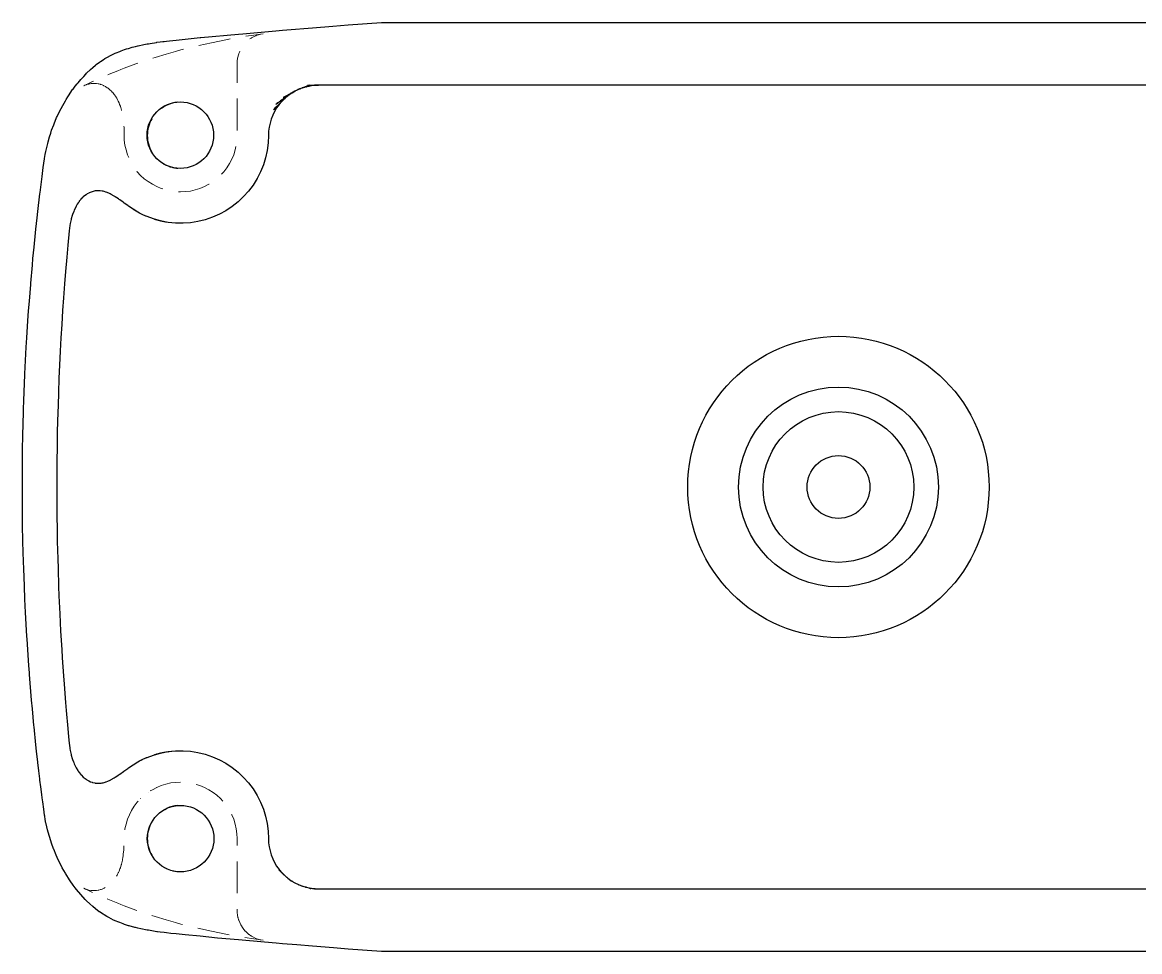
# Model space of a CAD drawing. Header units: millimetres. Extents: x -146 to 23, y -19 to 19.
# Drawn here: x -146.3 to -101.8, y -18.5 to 18.5 of the extents above; entities that cross this region are included whole.
import ezdxf

# ---------------------------------------------------------------- set-up
doc = ezdxf.new("R2010")
doc.units = ezdxf.units.MM
doc.linetypes.add('HIDDEN', pattern=[1.905, 1.27, -0.635])

msp = doc.modelspace()

# ---------------------------------------------------------------- linework, layer by layer
at = {"color": 7, "linetype": 'Continuous', "lineweight": 25}
for p, q in [((-135.713, 15.589), (-135.728, 15.577)), ((-135.142, 15.894), (-135.146, 15.892)), ((-135.727, -15.579), (-135.715, -15.587)), ((-135.715, -15.587), (-135.698, -15.6)), ((-135.573, -15.686), (-135.554, -15.698)), ((-135.279, -15.84), (-135.269, -15.845)), ((-134.987, -15.94), (-134.986, -15.94)), ((-134.665, -15.993), (-134.662, -15.993))]:
    msp.add_line(p, q, dxfattribs=at)
at = {"color": 7, "linetype": 'HIDDEN', "lineweight": 18}
for p, q in [((-134.994, 15.938), (-134.991, 15.939)), ((-140.567, 15.197), (-140.577, 15.192)), ((-140.504, 15.225), (-140.51, 15.223)), ((-141.295, -12.16), (-141.291, -12.157)), ((-140.504, -12.775), (-140.51, -12.777)), ((-135.944, -15.381), (-135.913, -15.415)), ((-135.792, -15.527), (-135.764, -15.548)), ((-135.502, -15.731), (-135.452, -15.759)), ((-135.452, -15.759), (-135.403, -15.783)), ((-135.341, -15.813), (-135.324, -15.821)), ((-135.188, -15.877), (-135.184, -15.878)), ((-134.859, -15.967), (-134.84, -15.97)), ((-137.175, -17.884), (-137.177, -17.882))]:
    msp.add_line(p, q, dxfattribs=at)
at = {"color": 7, "linetype": 'Continuous', "lineweight": 25, "flags": 128}
for points in [[(-146.29, -1.494), (-146.296, -1.124), (-146.303, -0.067), (-146.302, 0), (-146.298, 0.988), (-146.29, 1.494), (-146.281, 2.045), (-146.256, 2.982), (-146.253, 3.104), (-146.242, 3.441), (-146.201, 4.463), (-146.199, 4.503), (-146.145, 5.564), (-146.122, 5.934), (-146.079, 6.621), (-146.052, 7.017), (-146.023, 7.393), (-145.971, 8.06), (-145.966, 8.117), (-145.903, 8.837), (-145.88, 9.096), (-145.835, 9.553), (-145.778, 10.123), (-145.763, 10.264), (-145.713, 10.722), (-145.684, 10.971), (-145.601, 11.673), (-145.595, 11.724), (-145.512, 12.369), (-145.467, 12.716), (-145.418, 13.061), (-145.416, 13.079), (-145.388, 13.233), (-145.366, 13.355), (-145.355, 13.405), (-145.305, 13.625), (-145.294, 13.67), (-145.272, 13.749), (-145.22, 13.938), (-145.172, 14.089), (-145.136, 14.201), (-145.053, 14.424), (-145.041, 14.458), (-144.936, 14.709), (-144.916, 14.752), (-144.821, 14.954), (-144.76, 15.071), (-144.696, 15.193), (-144.588, 15.38), (-144.561, 15.426), (-144.495, 15.53), (-144.439, 15.617), (-144.398, 15.676), (-144.299, 15.82), (-144.285, 15.839), (-144.194, 15.958), (-144.123, 16.051), (-144.086, 16.093), (-143.975, 16.224), (-143.952, 16.251), (-143.86, 16.35), (-143.774, 16.441), (-143.742, 16.472), (-143.588, 16.621), (-143.497, 16.7), (-143.394, 16.789), (-143.36, 16.817), (-143.236, 16.91), (-143.191, 16.944), (-143.087, 17.011), (-143.012, 17.059), (-142.96, 17.09), (-142.944, 17.099), (-142.77, 17.192), (-142.764, 17.195), (-142.63, 17.257), (-142.61, 17.267), (-142.571, 17.285), (-142.424, 17.344), (-142.364, 17.368), (-142.23, 17.414), (-142.149, 17.442), (-142.071, 17.465), (-141.925, 17.509), (-141.794, 17.542), (-141.707, 17.564), (-141.693, 17.568), (-141.459, 17.618), (-141.333, 17.642), (-141.283, 17.651), (-141.212, 17.664), (-140.96, 17.704), (-140.953, 17.705), (-140.816, 17.723), (-140.704, 17.738), (-140.656, 17.744), (-140.567, 17.754), (-140.444, 17.769), (-140.18, 17.796), (-139.823, 17.832), (-139.225, 17.891), (-139.196, 17.894), (-137.692, 18.034), (-137.522, 18.049), (-136.201, 18.163), (-135.943, 18.185), (-135.773, 18.2), (-134.746, 18.283), (-133.938, 18.348), (-133.325, 18.396), (-132, 18.5), (-52.5, 18.5)], [(-92.29, 16), (-134.5, 16), (-134.665, 15.993), (-134.829, 15.973), (-134.991, 15.939), (-135.149, 15.892), (-135.303, 15.832), (-135.452, 15.759), (-135.594, 15.674), (-135.728, 15.578), (-135.855, 15.471), (-135.971, 15.355), (-136.078, 15.228), (-136.174, 15.094), (-136.259, 14.952), (-136.332, 14.803), (-136.392, 14.649), (-136.439, 14.491), (-136.473, 14.329), (-136.493, 14.165), (-136.5, 14), (-136.513, 13.7), (-136.551, 13.403), (-136.615, 13.11), (-136.704, 12.823), (-136.817, 12.545), (-136.953, 12.278), (-137.111, 12.024), (-137.291, 11.784), (-137.491, 11.56), (-137.709, 11.354), (-137.944, 11.168), (-138.194, 11.002), (-138.457, 10.858), (-138.732, 10.738), (-139.016, 10.641), (-139.307, 10.569), (-139.603, 10.523), (-139.903, 10.501), (-140.18, 10.505), (-140.203, 10.506), (-140.352, 10.518), (-140.501, 10.536), (-140.568, 10.546), (-140.796, 10.592), (-140.953, 10.632), (-141.085, 10.672), (-141.333, 10.764), (-141.365, 10.778), (-141.502, 10.839), (-141.636, 10.906), (-141.707, 10.944), (-141.895, 11.058), (-142.071, 11.18), (-142.103, 11.202), (-142.244, 11.307), (-142.273, 11.328), (-142.29, 11.341), (-142.423, 11.435), (-142.44, 11.446), (-142.469, 11.467), (-142.603, 11.554), (-142.614, 11.561), (-142.649, 11.585), (-142.759, 11.648), (-142.764, 11.65), (-142.805, 11.67), (-142.864, 11.698), (-142.963, 11.738), (-142.968, 11.74), (-142.975, 11.742), (-143.044, 11.764), (-143.087, 11.774), (-143.122, 11.782), (-143.124, 11.783), (-143.2, 11.794), (-143.266, 11.798), (-143.272, 11.798), (-143.342, 11.796), (-143.394, 11.789), (-143.4, 11.788), (-143.479, 11.771), (-143.528, 11.755), (-143.562, 11.744), (-143.641, 11.71), (-143.65, 11.705), (-143.717, 11.668), (-143.748, 11.649), (-143.767, 11.635), (-143.825, 11.592), (-143.876, 11.547), (-143.898, 11.528), (-143.968, 11.455), (-143.979, 11.441), (-144.034, 11.374), (-144.044, 11.36), (-144.073, 11.318), (-144.113, 11.258), (-144.158, 11.179), (-144.176, 11.147), (-144.234, 11.025), (-144.256, 10.971), (-144.258, 10.967), (-144.299, 10.854), (-144.314, 10.813), (-144.354, 10.671), (-144.36, 10.647), (-144.394, 10.496), (-144.407, 10.413), (-144.424, 10.305), (-144.437, 10.2), (-144.491, 9.622), (-144.535, 9.148), (-144.582, 8.581), (-144.623, 8.085), (-144.663, 7.53), (-144.699, 7.033), (-144.734, 6.472), (-144.766, 5.943), (-144.794, 5.406), (-144.822, 4.847), (-144.843, 4.334), (-144.867, 3.747), (-144.882, 3.257), (-144.9, 2.633), (-144.91, 2.175), (-144.922, 1.535), (-144.926, 1.09), (-144.933, 0.438), (-144.932, 0.003), (-144.931, -0.659), (-144.926, -1.084), (-144.919, -1.759), (-144.91, -2.169), (-144.895, -2.858), (-144.882, -3.251), (-144.859, -3.956), (-144.843, -4.328), (-144.813, -5.052), (-144.795, -5.4), (-144.778, -5.736), (-144.734, -6.466), (-144.714, -6.798), (-144.664, -7.524), (-144.641, -7.854), (-144.583, -8.575), (-144.556, -8.905), (-144.491, -9.617), (-144.461, -9.949), (-144.437, -10.2), (-144.412, -10.391), (-144.408, -10.413), (-144.394, -10.496), (-144.358, -10.655), (-144.354, -10.672), (-144.316, -10.804), (-144.299, -10.854), (-144.268, -10.942), (-144.254, -10.975), (-144.233, -11.023), (-144.209, -11.081), (-144.158, -11.179), (-144.154, -11.187), (-144.096, -11.285), (-144.073, -11.318), (-144.034, -11.373), (-143.979, -11.441), (-143.969, -11.454), (-143.945, -11.48), (-143.876, -11.548), (-143.805, -11.608), (-143.767, -11.635), (-143.732, -11.659), (-143.655, -11.703), (-143.65, -11.705), (-143.589, -11.734), (-143.528, -11.756), (-143.506, -11.763), (-143.421, -11.784), (-143.4, -11.788), (-143.394, -11.789), (-143.326, -11.797), (-143.266, -11.798), (-143.253, -11.798), (-143.17, -11.79), (-143.121, -11.781), (-143.088, -11.775), (-143.083, -11.774), (-143.002, -11.751), (-142.978, -11.743), (-142.968, -11.739), (-142.901, -11.715), (-142.805, -11.67), (-142.781, -11.659), (-142.764, -11.649), (-142.649, -11.585), (-142.603, -11.554), (-142.461, -11.462), (-142.454, -11.457), (-142.44, -11.447), (-142.424, -11.435), (-142.273, -11.328), (-142.256, -11.316), (-142.103, -11.202), (-142.071, -11.18), (-141.895, -11.058), (-141.707, -10.944), (-141.636, -10.908), (-141.503, -10.839), (-141.365, -10.777), (-141.333, -10.764), (-141.085, -10.672), (-140.953, -10.632), (-140.796, -10.592), (-140.568, -10.546), (-140.501, -10.537), (-140.353, -10.518), (-140.203, -10.506), (-140.18, -10.505), (-139.903, -10.501), (-139.603, -10.523), (-139.307, -10.569), (-139.016, -10.641), (-138.732, -10.738), (-138.457, -10.858), (-138.194, -11.002), (-137.944, -11.168), (-137.709, -11.354), (-137.491, -11.56), (-137.291, -11.784), (-137.111, -12.024), (-136.953, -12.278), (-136.817, -12.545), (-136.704, -12.823), (-136.615, -13.11), (-136.551, -13.403), (-136.513, -13.7), (-136.5, -14), (-136.493, -14.165), (-136.473, -14.329), (-136.439, -14.491), (-136.392, -14.649), (-136.332, -14.803), (-136.259, -14.952), (-136.174, -15.094), (-136.078, -15.228), (-135.971, -15.355), (-135.855, -15.471), (-135.728, -15.578), (-135.594, -15.674), (-135.452, -15.759), (-135.303, -15.832), (-135.149, -15.892), (-134.991, -15.939), (-134.829, -15.973), (-134.665, -15.993), (-134.5, -16), (-92.29, -16)], [(-135.575, 15.685), (-135.593, 15.673), (-135.622, 15.654)], [(-134.978, 15.942), (-134.991, 15.938), (-135.008, 15.934)], [(-134.824, 15.973), (-134.829, 15.972), (-134.842, 15.97)], [(-134.65, 15.994), (-134.665, 15.992), (-134.68, 15.991)], [(-140.76, 15.085), (-140.663, 15.147), (-140.563, 15.199)], [(-135.955, 15.37), (-135.97, 15.354), (-135.97, 15.353), (-135.97, 15.353)], [(-52.5, -18.5), (-132, -18.5), (-133.325, -18.396), (-133.912, -18.351), (-134.746, -18.283), (-135.377, -18.232), (-135.938, -18.185), (-136.2, -18.163), (-136.652, -18.125), (-137.693, -18.032), (-138.534, -17.957), (-139.227, -17.889), (-139.817, -17.832), (-140.18, -17.796), (-140.393, -17.774), (-140.567, -17.754), (-140.658, -17.744), (-140.661, -17.744), (-140.816, -17.723), (-140.925, -17.709), (-140.953, -17.705), (-141.08, -17.686), (-141.283, -17.651), (-141.333, -17.643), (-141.58, -17.593), (-141.706, -17.563), (-141.795, -17.542), (-141.82, -17.536), (-142.054, -17.472), (-142.071, -17.466), (-142.231, -17.414), (-142.281, -17.398), (-142.424, -17.344), (-142.464, -17.33), (-142.61, -17.267), (-142.63, -17.258), (-142.668, -17.242), (-142.763, -17.194), (-142.863, -17.144), (-142.943, -17.098), (-143.048, -17.037), (-143.087, -17.011), (-143.226, -16.919), (-143.237, -16.91), (-143.394, -16.789), (-143.496, -16.7), (-143.609, -16.602), (-143.742, -16.472), (-143.795, -16.42), (-143.974, -16.227), (-143.976, -16.225), (-144.145, -16.022), (-144.194, -15.958), (-144.272, -15.857), (-144.399, -15.676), (-144.427, -15.636), (-144.573, -15.406), (-144.588, -15.38), (-144.711, -15.166), (-144.76, -15.071), (-144.838, -14.919), (-144.915, -14.751), (-144.956, -14.664), (-145.054, -14.424), (-145.063, -14.401), (-145.142, -14.184), (-145.172, -14.089), (-145.226, -13.919), (-145.272, -13.749), (-145.299, -13.651), (-145.355, -13.406), (-145.361, -13.38), (-145.388, -13.233), (-145.412, -13.106), (-145.418, -13.061), (-145.452, -12.825), (-145.491, -12.538), (-145.513, -12.37), (-145.53, -12.243), (-145.569, -11.938), (-145.601, -11.673), (-145.608, -11.623), (-145.647, -11.297), (-145.685, -10.971), (-145.686, -10.96), (-145.736, -10.512), (-145.762, -10.264), (-145.836, -9.553), (-145.841, -9.501), (-145.903, -8.837), (-145.935, -8.485), (-146.019, -7.463), (-146.024, -7.393), (-146.046, -7.102), (-146.116, -6.054), (-146.123, -5.934), (-146.175, -5.003), (-146.2, -4.463), (-146.223, -3.949), (-146.249, -3.247), (-146.256, -2.982), (-146.278, -2.185), (-146.29, -1.494)], [(-140.76, -12.915), (-140.663, -12.853), (-140.563, -12.801)]]:
    msp.add_lwpolyline(points, dxfattribs=at)
at = {"color": 7, "linetype": 'HIDDEN', "lineweight": 18, "flags": 128}
for points in [[(-143.068, 15.985), (-143.052, 15.977), (-142.985, 15.942), (-142.976, 15.936), (-142.919, 15.899), (-142.897, 15.883), (-142.887, 15.876), (-142.829, 15.829), (-142.827, 15.828), (-142.802, 15.804), (-142.763, 15.769), (-142.721, 15.723), (-142.712, 15.714), (-142.7, 15.701), (-142.645, 15.632), (-142.64, 15.625), (-142.582, 15.542), (-142.574, 15.529), (-142.541, 15.475), (-142.51, 15.416), (-142.483, 15.363), (-142.481, 15.36), (-142.452, 15.292), (-142.427, 15.235), (-142.4, 15.158), (-142.379, 15.098), (-142.372, 15.076), (-142.364, 15.044), (-142.356, 15.013), (-142.325, 14.895), (-142.318, 14.858), (-142.299, 14.75), (-142.291, 14.707), (-142.289, 14.691), (-142.267, 14.512), (-142.265, 14.476), (-142.254, 14.315), (-142.254, 14.31), (-142.252, 14.22), (-142.25, 14.102), (-142.25, 14), (-142.241, 13.804), (-142.216, 13.609), (-142.173, 13.418), (-142.114, 13.23), (-142.039, 13.049), (-141.949, 12.875), (-141.843, 12.709), (-141.724, 12.554), (-141.591, 12.409), (-141.446, 12.276), (-141.291, 12.157), (-141.125, 12.051), (-140.951, 11.961), (-140.77, 11.886), (-140.582, 11.827), (-140.391, 11.784), (-140.196, 11.759), (-140, 11.75), (-139.804, 11.759), (-139.609, 11.784), (-139.418, 11.827), (-139.23, 11.886), (-139.049, 11.961), (-138.875, 12.051), (-138.709, 12.157), (-138.554, 12.276), (-138.409, 12.409), (-138.276, 12.554), (-138.157, 12.709), (-138.051, 12.875), (-137.961, 13.049), (-137.886, 13.23), (-137.827, 13.418), (-137.784, 13.609), (-137.759, 13.804), (-137.75, 14), (-137.75, 16.845), (-137.75, 16.863), (-137.745, 16.947), (-137.745, 16.96), (-137.743, 16.979), (-137.733, 17.048), (-137.729, 17.075), (-137.712, 17.148), (-137.707, 17.169), (-137.683, 17.246), (-137.678, 17.262), (-137.646, 17.341), (-137.641, 17.353), (-137.632, 17.371), (-137.6, 17.433), (-137.588, 17.456), (-137.548, 17.52), (-137.537, 17.537), (-137.488, 17.603), (-137.48, 17.614), (-137.422, 17.681), (-137.416, 17.687), (-137.401, 17.704), (-137.349, 17.752), (-137.332, 17.768), (-137.271, 17.817), (-137.258, 17.827), (-137.187, 17.875), (-137.18, 17.881), (-137.177, 17.882), (-137.099, 17.926), (-137.096, 17.928), (-137.073, 17.939), (-137.007, 17.969), (-136.988, 17.977), (-136.912, 18.004), (-136.899, 18.008), (-136.814, 18.031), (-136.808, 18.032), (-136.714, 18.049), (-137.086, 17.995), (-137.506, 17.927), (-137.75, 17.887), (-138.012, 17.84), (-138.138, 17.817), (-138.449, 17.755), (-138.769, 17.691), (-139.35, 17.56), (-139.384, 17.552), (-139.633, 17.49), (-139.984, 17.402), (-140.2, 17.342), (-140.57, 17.239), (-141.01, 17.104), (-141.143, 17.063), (-141.311, 17.007), (-141.704, 16.875), (-141.777, 16.848), (-142.25, 16.674), (-142.386, 16.621), (-142.499, 16.575), (-142.846, 16.434), (-142.894, 16.414), (-143.181, 16.288), (-143.382, 16.199), (-143.509, 16.139), (-143.828, 15.987), (-143.852, 15.976), (-143.815, 15.993), (-143.755, 16.016), (-143.742, 16.022), (-143.672, 16.043), (-143.657, 16.046), (-143.601, 16.058), (-143.558, 16.064), (-143.529, 16.068), (-143.484, 16.071), (-143.458, 16.071), (-143.415, 16.071), (-143.359, 16.066), (-143.347, 16.065), (-143.278, 16.054), (-143.26, 16.05), (-143.209, 16.038), (-143.188, 16.031), (-143.163, 16.023), (-143.12, 16.007), (-143.068, 15.985)], [(-140.563, 15.199), (-140.56, 15.201), (-140.553, 15.204)], [(-135.916, 15.413), (-135.953, 15.372), (-135.955, 15.37)], [(-140.303, 12.71), (-140.27, 12.703), (-140.23, 12.696), (-140.195, 12.69), (-140.15, 12.684), (-140.15, 12.684)], [(-137.177, -17.882), (-137.187, -17.875), (-137.201, -17.867), (-137.271, -17.817), (-137.277, -17.813), (-137.35, -17.752), (-137.418, -17.686), (-137.422, -17.681), (-137.481, -17.613), (-137.489, -17.603), (-137.5, -17.589), (-137.548, -17.52), (-137.554, -17.511), (-137.601, -17.433), (-137.603, -17.429), (-137.645, -17.343), (-137.681, -17.252), (-137.683, -17.246), (-137.689, -17.228), (-137.712, -17.148), (-137.715, -17.136), (-137.733, -17.048), (-137.734, -17.041), (-137.746, -16.947), (-137.746, -16.944), (-137.75, -16.845), (-137.75, -14), (-137.759, -13.804), (-137.784, -13.609), (-137.827, -13.418), (-137.886, -13.23), (-137.961, -13.049), (-138.051, -12.875), (-138.157, -12.709), (-138.276, -12.554), (-138.409, -12.409), (-138.554, -12.276), (-138.709, -12.157), (-138.875, -12.051), (-139.049, -11.961), (-139.23, -11.886), (-139.418, -11.827), (-139.609, -11.784), (-139.804, -11.759), (-140, -11.75), (-140.196, -11.759), (-140.391, -11.784), (-140.582, -11.827), (-140.77, -11.886), (-140.951, -11.961), (-141.125, -12.051), (-141.291, -12.157), (-141.446, -12.276), (-141.591, -12.409), (-141.724, -12.554), (-141.843, -12.709), (-141.949, -12.875), (-142.039, -13.049), (-142.114, -13.23), (-142.173, -13.418), (-142.216, -13.609), (-142.241, -13.804), (-142.25, -14), (-142.25, -14.102), (-142.25, -14.135), (-142.253, -14.22), (-142.256, -14.311), (-142.258, -14.396), (-142.266, -14.477), (-142.269, -14.507), (-142.281, -14.635), (-142.289, -14.689), (-142.299, -14.75), (-142.312, -14.832), (-142.318, -14.858), (-142.355, -15.015), (-142.357, -15.024), (-142.364, -15.044), (-142.4, -15.158), (-142.415, -15.203), (-142.452, -15.292), (-142.473, -15.344), (-142.483, -15.363), (-142.51, -15.416), (-142.532, -15.459), (-142.575, -15.528), (-142.6, -15.569), (-142.645, -15.631), (-142.673, -15.668), (-142.713, -15.714), (-142.721, -15.723), (-142.74, -15.745), (-142.771, -15.776), (-142.802, -15.804), (-142.828, -15.828), (-142.84, -15.839), (-142.887, -15.875), (-142.912, -15.894), (-142.976, -15.936), (-142.987, -15.943), (-143.046, -15.975), (-143.068, -15.985), (-143.117, -16.006), (-143.163, -16.023), (-143.188, -16.032), (-143.26, -16.051), (-143.286, -16.056), (-143.354, -16.066), (-143.423, -16.071), (-143.458, -16.071), (-143.493, -16.07), (-143.558, -16.065), (-143.563, -16.064), (-143.581, -16.062), (-143.649, -16.048), (-143.657, -16.046), (-143.717, -16.03), (-143.755, -16.016), (-143.785, -16.006), (-143.852, -15.976), (-143.828, -15.987), (-143.382, -16.199), (-143.181, -16.288), (-143.065, -16.339), (-142.894, -16.414), (-142.499, -16.575), (-142.386, -16.621), (-142.25, -16.674), (-141.777, -16.848), (-141.704, -16.875), (-141.311, -17.007), (-141.143, -17.063), (-141.01, -17.104), (-140.57, -17.239), (-140.2, -17.342), (-139.984, -17.402), (-139.633, -17.49), (-139.384, -17.552), (-139.35, -17.56), (-138.769, -17.691), (-138.449, -17.755), (-138.138, -17.817), (-138.012, -17.84), (-137.75, -17.887), (-137.506, -17.927), (-137.086, -17.995), (-136.714, -18.049), (-136.8, -18.034), (-136.814, -18.031), (-136.828, -18.028), (-136.912, -18.004), (-136.918, -18.002), (-137.006, -17.97), (-137.091, -17.93), (-137.099, -17.926), (-137.175, -17.884)], [(-140.563, -12.801), (-140.56, -12.799), (-140.553, -12.796)], [(-140.303, -15.29), (-140.27, -15.297), (-140.23, -15.304), (-140.195, -15.31), (-140.15, -15.316), (-140.15, -15.316)], [(-135.554, -15.698), (-135.553, -15.699), (-135.502, -15.731), (-135.502, -15.731), (-135.502, -15.731)], [(-137.175, -17.884), (-137.1, -17.925), (-137.177, -17.882)]]:
    msp.add_lwpolyline(points, dxfattribs=at)
at = {"color": 7, "linetype": 'Continuous', "lineweight": 25}
for centre, radius in [((-140.009, 14.007), 1.323), ((-113.8, 0), 6), ((-113.8, 0), 3.98), ((-113.8, 0), 3), ((-113.8, 0), 1.25), ((-140, -14), 1.325)]:
    msp.add_circle(centre, radius, dxfattribs=at)
for centre, radius, start, end in [((-140.002, 14.013), 1.312, 94.9424, 114.8133), ((-140, 14), 1.325, 149.9986, 180.0011), ((-140, 14), 1.325, 179.9988, 210.0014), ((-140.002, -13.987), 1.312, 94.9424, 114.8133), ((-140, -14), 1.325, 149.9986, 180.0012), ((-140, -14), 1.325, 179.9989, 210.0014)]:
    msp.add_arc(centre, radius, start, end, dxfattribs=at)
at = {"color": 7, "linetype": 'HIDDEN', "lineweight": 18}
for centre in [(-140, 14), (-140, -14)]:
    msp.add_arc(centre, 1.325, 234.9996, 265.0003, dxfattribs=at)
at = {"color": 7, "linetype": 'Continuous', "lineweight": 25}
for points, knots in [([(-135.146, 15.892), (-134.905, 15.983), (-134.661, 16.075), (-135.166, 15.885), (-135.174, 15.882)], [0, 0, 0, 0, 0.983482, 1, 1, 1, 1]), ([(-135.728, 15.577), (-136.14, 15.283), (-136.57, 14.977), (-135.546, 15.708), (-135.585, 15.68), (-135.615, 15.659)], [0, 0, 0, 0, 0.856051, 0.892476, 1, 1, 1, 1]), ([(-135.451, 15.759), (-135.451, 15.76), (-135.45, 15.76), (-136.238, 15.321), (-135.862, 15.53), (-135.486, 15.738)], [0, 0, 0, 0, 0.0021843, 0.0022258, 1, 1, 1, 1]), ([(-135.608, 15.664), (-135.628, 15.651), (-135.673, 15.619), (-135.642, 15.646), (-135.507, 15.726), (-135.455, 15.757)], [0, 0, 0, 0, 0.319985, 0.740023, 1, 1, 1, 1]), ([(-135.295, 15.835), (-135.258, 15.85), (-135.159, 15.889), (-135.356, 15.809), (-135.214, 15.872), (-135.319, 15.824), (-135.327, 15.82)], [0, 0, 0, 0, 0.249163, 0.663754, 0.97335, 1, 1, 1, 1]), ([(-134.668, 15.993), (-134.616, 15.994), (-134.506, 15.997), (-135.25, 15.969), (-134.512, 15.999), (-134.514, 15.999), (-134.514, 15.999)], [0, 0, 0, 0, 0.44291, 0.933078, 0.99186, 1, 1, 1, 1]), ([(-134.991, 15.939), (-134.992, 15.939), (-134.993, 15.938), (-134.987, 15.94), (-134.995, 15.937), (-135.003, 15.937), (-134.833, 15.972), (-134.837, 15.971), (-134.839, 15.971)], [0, 0, 0, 0, 0.013317, 0.025748, 0.175705, 0.33277, 0.795186, 1, 1, 1, 1]), ([(-135.97, 15.353), (-136.256, 15.068), (-136.555, 14.77), (-135.761, 15.564), (-135.882, 15.444), (-135.878, 15.448), (-135.877, 15.449)], [0, 0, 0, 0, 0.7386872, 0.7711493, 0.9629398, 1, 1, 1, 1]), ([(-136.817, 12.545), (-136.817, 12.545), (-136.817, 12.544), (-136.817, 12.544), (-136.818, 12.543), (-136.818, 12.542)], [0, 0, 0, 0, 0.093487, 0.71165, 1, 1, 1, 1]), ([(-136.953, 12.278), (-136.953, 12.278), (-136.954, 12.277), (-136.954, 12.277), (-136.954, 12.276), (-136.955, 12.275)], [0, 0, 0, 0, 0.0979966, 0.729449, 1, 1, 1, 1]), ([(-141.726, 10.956), (-141.729, 10.957), (-141.737, 10.962), (-141.747, 10.968), (-141.752, 10.972)], [0, 0, 0, 0, 0.424201, 1, 1, 1, 1]), ([(-141.504, 10.84), (-141.505, 10.84), (-141.506, 10.841), (-141.508, 10.842), (-141.509, 10.842)], [0, 0, 0, 0, 0.212489, 1, 1, 1, 1]), ([(-140.572, 10.547), (-140.573, 10.547), (-140.576, 10.548), (-140.579, 10.549), (-140.582, 10.549)], [0, 0, 0, 0, 0.264617, 1, 1, 1, 1]), ([(-140.592, -10.551), (-140.588, -10.55), (-140.582, -10.549), (-140.578, -10.548), (-140.577, -10.548)], [0, 0, 0, 0, 0.691739, 1, 1, 1, 1]), ([(-140.505, -10.538), (-140.504, -10.538), (-140.502, -10.538), (-140.487, -10.536), (-140.428, -10.528), (-140.372, -10.52)], [0, 0, 0, 0, 0.018108, 0.046871, 1, 1, 1, 1]), ([(-141.577, -10.877), (-141.554, -10.866), (-141.529, -10.853), (-141.509, -10.842), (-141.506, -10.841), (-141.505, -10.84)], [0, 0, 0, 0, 0.892493, 0.974814, 1, 1, 1, 1]), ([(-141.374, -10.781), (-141.374, -10.781), (-141.372, -10.78), (-141.37, -10.779), (-141.369, -10.779)], [0, 0, 0, 0, 0.61336, 1, 1, 1, 1]), ([(-135.867, -15.459), (-135.867, -15.459), (-135.87, -15.456), (-136.192, -15.134), (-136.068, -15.257), (-135.963, -15.362)], [0, 0, 0, 0, 0.05167, 0.189477, 1, 1, 1, 1]), ([(-135.963, -15.362), (-135.959, -15.365), (-135.953, -15.372), (-135.947, -15.378), (-135.944, -15.381)], [0, 0, 0, 0, 0.5245194, 1, 1, 1, 1]), ([(-135.596, -15.673), (-135.595, -15.674), (-135.579, -15.684), (-135.576, -15.685), (-135.573, -15.686)], [0, 0, 0, 0, 0.036178, 1, 1, 1, 1]), ([(-135.324, -15.821), (-135.317, -15.825), (-135.296, -15.835), (-135.286, -15.838), (-135.279, -15.84)], [0, 0, 0, 0, 0.35651, 1, 1, 1, 1]), ([(-135.184, -15.878), (-135.187, -15.878), (-135.19, -15.877), (-135.139, -15.895), (-135.133, -15.897)], [0, 0, 0, 0, 0.890405, 1, 1, 1, 1]), ([(-135.002, -15.935), (-135.021, -15.93), (-135.04, -15.925), (-134.681, -16.024), (-134.834, -15.982), (-134.987, -15.94)], [0, 0, 0, 0, 0.133676, 0.135635, 1, 1, 1, 1]), ([(-134.84, -15.97), (-134.842, -15.97), (-134.844, -15.97), (-134.821, -15.974), (-134.817, -15.974)], [0, 0, 0, 0, 0.804621, 1, 1, 1, 1]), ([(-134.674, -15.992), (-134.671, -15.992), (-134.631, -15.997), (-134.649, -15.995), (-134.665, -15.993)], [0, 0, 0, 0, 0.078447, 1, 1, 1, 1])]:
    msp.add_open_spline(points, degree=3, knots=knots, dxfattribs=at)
at = {"color": 7, "linetype": 'HIDDEN', "lineweight": 18}
for points, knots in [([(-135.622, 15.654), (-135.637, 15.644), (-135.658, 15.631), (-135.683, 15.613), (-135.698, 15.601), (-135.708, 15.593), (-135.713, 15.589)], [0, 0, 0, 0, 0.471688, 0.677539, 0.807068, 1, 1, 1, 1]), ([(-135.615, 15.659), (-135.613, 15.661), (-135.605, 15.666), (-135.625, 15.653), (-135.615, 15.659), (-135.608, 15.664)], [0, 0, 0, 0, 0.092274, 0.321193, 1, 1, 1, 1]), ([(-135.486, 15.738), (-135.504, 15.729), (-135.527, 15.717), (-135.556, 15.698), (-135.568, 15.69), (-135.575, 15.685)], [0, 0, 0, 0, 0.588901, 0.751338, 1, 1, 1, 1]), ([(-135.327, 15.82), (-135.339, 15.814), (-135.387, 15.792), (-135.135, 15.909), (-135.407, 15.784), (-135.451, 15.759), (-135.451, 15.759)], [0, 0, 0, 0, 0.016497, 0.063116, 0.994686, 1, 1, 1, 1]), ([(-135.174, 15.882), (-135.186, 15.878), (-135.231, 15.861), (-135.267, 15.846), (-135.295, 15.835)], [0, 0, 0, 0, 0.255252, 1, 1, 1, 1]), ([(-135.008, 15.934), (-135.022, 15.93), (-135.048, 15.924), (-135.09, 15.911), (-135.12, 15.902), (-135.14, 15.895), (-135.142, 15.894)], [0, 0, 0, 0, 0.319895, 0.55924, 0.940875, 1, 1, 1, 1]), ([(-134.842, 15.97), (-134.867, 15.966), (-134.903, 15.959), (-134.947, 15.95), (-134.968, 15.944), (-134.977, 15.942), (-134.978, 15.942)], [0, 0, 0, 0, 0.537223, 0.8042, 0.986211, 1, 1, 1, 1]), ([(-134.839, 15.971), (-134.838, 15.971), (-134.836, 15.971), (-134.853, 15.968), (-134.834, 15.972), (-134.831, 15.972)], [0, 0, 0, 0, 0.089875, 0.828065, 1, 1, 1, 1]), ([(-134.68, 15.991), (-134.69, 15.991), (-134.734, 15.987), (-134.783, 15.981), (-134.82, 15.974), (-134.824, 15.973)], [0, 0, 0, 0, 0.2202998, 0.9293199, 1, 1, 1, 1]), ([(-134.679, 15.991), (-134.679, 15.992), (-134.664, 15.995), (-134.666, 15.994), (-134.668, 15.993)], [0, 0, 0, 0, 0.01474, 1, 1, 1, 1]), ([(-134.518, 16), (-134.548, 15.999), (-134.591, 15.999), (-134.635, 15.995), (-134.65, 15.994)], [0, 0, 0, 0, 0.676557, 1, 1, 1, 1]), ([(-134.514, 15.999), (-134.514, 15.999), (-134.498, 16.002), (-134.508, 16.001), (-134.518, 16)], [0, 0, 0, 0, 0.0281695, 1, 1, 1, 1]), ([(-135.877, 15.449), (-135.88, 15.447), (-135.887, 15.441), (-135.904, 15.424), (-135.916, 15.413)], [0, 0, 0, 0, 0.359424, 1, 1, 1, 1]), ([(-141.752, 10.972), (-141.756, 10.974), (-141.797, 11), (-141.839, 11.024), (-141.877, 11.047)], [0, 0, 0, 0, 0.077968, 1, 1, 1, 1]), ([(-141.645, 10.911), (-141.65, 10.914), (-141.67, 10.925), (-141.702, 10.943), (-141.726, 10.956)], [0, 0, 0, 0, 0.253639, 1, 1, 1, 1]), ([(-141.509, 10.842), (-141.511, 10.843), (-141.558, 10.868), (-141.603, 10.889), (-141.64, 10.908), (-141.642, 10.909)], [0, 0, 0, 0, 0.036436, 0.949295, 1, 1, 1, 1]), ([(-141.367, 10.779), (-141.367, 10.779), (-141.402, 10.795), (-141.453, 10.818), (-141.504, 10.84)], [0, 0, 0, 0, 0.010029, 1, 1, 1, 1]), ([(-140.955, 10.633), (-140.956, 10.633), (-140.982, 10.641), (-141.012, 10.65), (-141.042, 10.659)], [0, 0, 0, 0, 0.039107, 1, 1, 1, 1]), ([(-140.799, 10.592), (-140.8, 10.593), (-140.828, 10.6), (-140.892, 10.617), (-140.953, 10.632)], [0, 0, 0, 0, 0.027355, 1, 1, 1, 1]), ([(-140.582, 10.549), (-140.582, 10.549), (-140.643, 10.562), (-140.742, 10.58), (-140.796, 10.592), (-140.796, 10.592)], [0, 0, 0, 0, 0.0141535, 0.9964405, 1, 1, 1, 1]), ([(-140.503, 10.536), (-140.505, 10.537), (-140.516, 10.539), (-140.547, 10.543), (-140.572, 10.547)], [0, 0, 0, 0, 0.20012, 1, 1, 1, 1]), ([(-141.046, -10.661), (-141.017, -10.652), (-140.988, -10.643), (-140.957, -10.633), (-140.956, -10.633)], [0, 0, 0, 0, 0.969629, 1, 1, 1, 1]), ([(-140.954, -10.632), (-140.894, -10.617), (-140.833, -10.602), (-140.8, -10.593), (-140.799, -10.593)], [0, 0, 0, 0, 0.972071, 1, 1, 1, 1]), ([(-140.796, -10.592), (-140.796, -10.592), (-140.743, -10.58), (-140.666, -10.567), (-140.593, -10.551), (-140.592, -10.551)], [0, 0, 0, 0, 0.003999, 0.981996, 1, 1, 1, 1]), ([(-140.577, -10.548), (-140.554, -10.545), (-140.527, -10.542), (-140.507, -10.538), (-140.505, -10.538)], [0, 0, 0, 0, 0.852739, 1, 1, 1, 1]), ([(-141.505, -10.84), (-141.456, -10.819), (-141.403, -10.795), (-141.377, -10.782), (-141.374, -10.781)], [0, 0, 0, 0, 0.920861, 1, 1, 1, 1]), ([(-141.369, -10.779), (-141.354, -10.772), (-141.324, -10.76), (-141.382, -10.784), (-141.355, -10.773), (-141.341, -10.767)], [0, 0, 0, 0, 0.333262, 0.666631, 1, 1, 1, 1]), ([(-140.955, -11.963), (-140.954, -11.962), (-140.952, -11.961), (-140.952, -11.961), (-140.951, -11.961)], [0, 0, 0, 0, 0.467913, 1, 1, 1, 1]), ([(-141.594, -12.412), (-141.594, -12.412), (-141.592, -12.41), (-141.592, -12.41), (-141.591, -12.409)], [0, 0, 0, 0, 0.363963, 1, 1, 1, 1]), ([(-141.951, -12.879), (-141.95, -12.878), (-141.949, -12.877), (-141.949, -12.876), (-141.949, -12.876)], [0, 0, 0, 0, 0.588583, 1, 1, 1, 1]), ([(-141.846, -12.714), (-141.846, -12.714), (-141.845, -12.713), (-141.844, -12.711), (-141.843, -12.71)], [0, 0, 0, 0, 0.445703, 1, 1, 1, 1]), ([(-135.913, -15.415), (-135.867, -15.46), (-135.819, -15.508), (-135.864, -15.462), (-135.867, -15.459)], [0, 0, 0, 0, 0.947267, 1, 1, 1, 1]), ([(-135.764, -15.548), (-135.746, -15.564), (-135.709, -15.594), (-135.764, -15.549), (-135.792, -15.527)], [0, 0, 0, 0, 0.500528, 1, 1, 1, 1]), ([(-135.666, -15.623), (-135.696, -15.602), (-135.729, -15.578), (-135.728, -15.579), (-135.727, -15.579)], [0, 0, 0, 0, 0.906921, 1, 1, 1, 1]), ([(-135.698, -15.6), (-135.697, -15.6), (-135.687, -15.609), (-135.666, -15.626), (-135.644, -15.64), (-135.633, -15.648)], [0, 0, 0, 0, 0.033368, 0.497055, 1, 1, 1, 1]), ([(-135.633, -15.648), (-135.624, -15.654), (-135.613, -15.662), (-135.598, -15.671), (-135.596, -15.673)], [0, 0, 0, 0, 0.824421, 1, 1, 1, 1]), ([(-135.403, -15.783), (-135.403, -15.783), (-135.392, -15.789), (-135.372, -15.801), (-135.351, -15.81), (-135.341, -15.813)], [0, 0, 0, 0, 0.00125, 0.563113, 1, 1, 1, 1]), ([(-135.269, -15.845), (-135.261, -15.848), (-135.248, -15.854), (-135.222, -15.866), (-135.202, -15.872), (-135.188, -15.877)], [0, 0, 0, 0, 0.292458, 0.5002, 1, 1, 1, 1]), ([(-135.133, -15.897), (-135.136, -15.896), (-135.141, -15.895), (-134.97, -15.946), (-134.988, -15.94), (-135.002, -15.935)], [0, 0, 0, 0, 0.287767, 0.451537, 1, 1, 1, 1]), ([(-134.986, -15.94), (-134.983, -15.941), (-134.945, -15.951), (-134.902, -15.96), (-134.863, -15.967), (-134.859, -15.967)], [0, 0, 0, 0, 0.065206, 0.898994, 1, 1, 1, 1]), ([(-134.817, -15.974), (-134.826, -15.974), (-134.838, -15.973), (-134.679, -15.993), (-134.676, -15.992), (-134.674, -15.992)], [0, 0, 0, 0, 0.4399398, 0.5501304, 1, 1, 1, 1]), ([(-134.662, -15.993), (-134.66, -15.993), (-134.649, -15.995), (-134.6, -15.998), (-134.554, -15.999), (-134.518, -15.999)], [0, 0, 0, 0, 0.033547, 0.239494, 1, 1, 1, 1]), ([(-134.518, -15.999), (-134.518, -15.999), (-134.519, -15.999), (-134.509, -16), (-134.5, -16)], [0, 0, 0, 0, 0.159189, 1, 1, 1, 1])]:
    msp.add_open_spline(points, degree=3, knots=knots, dxfattribs=at)

doc.saveas('drawing.dxf')
